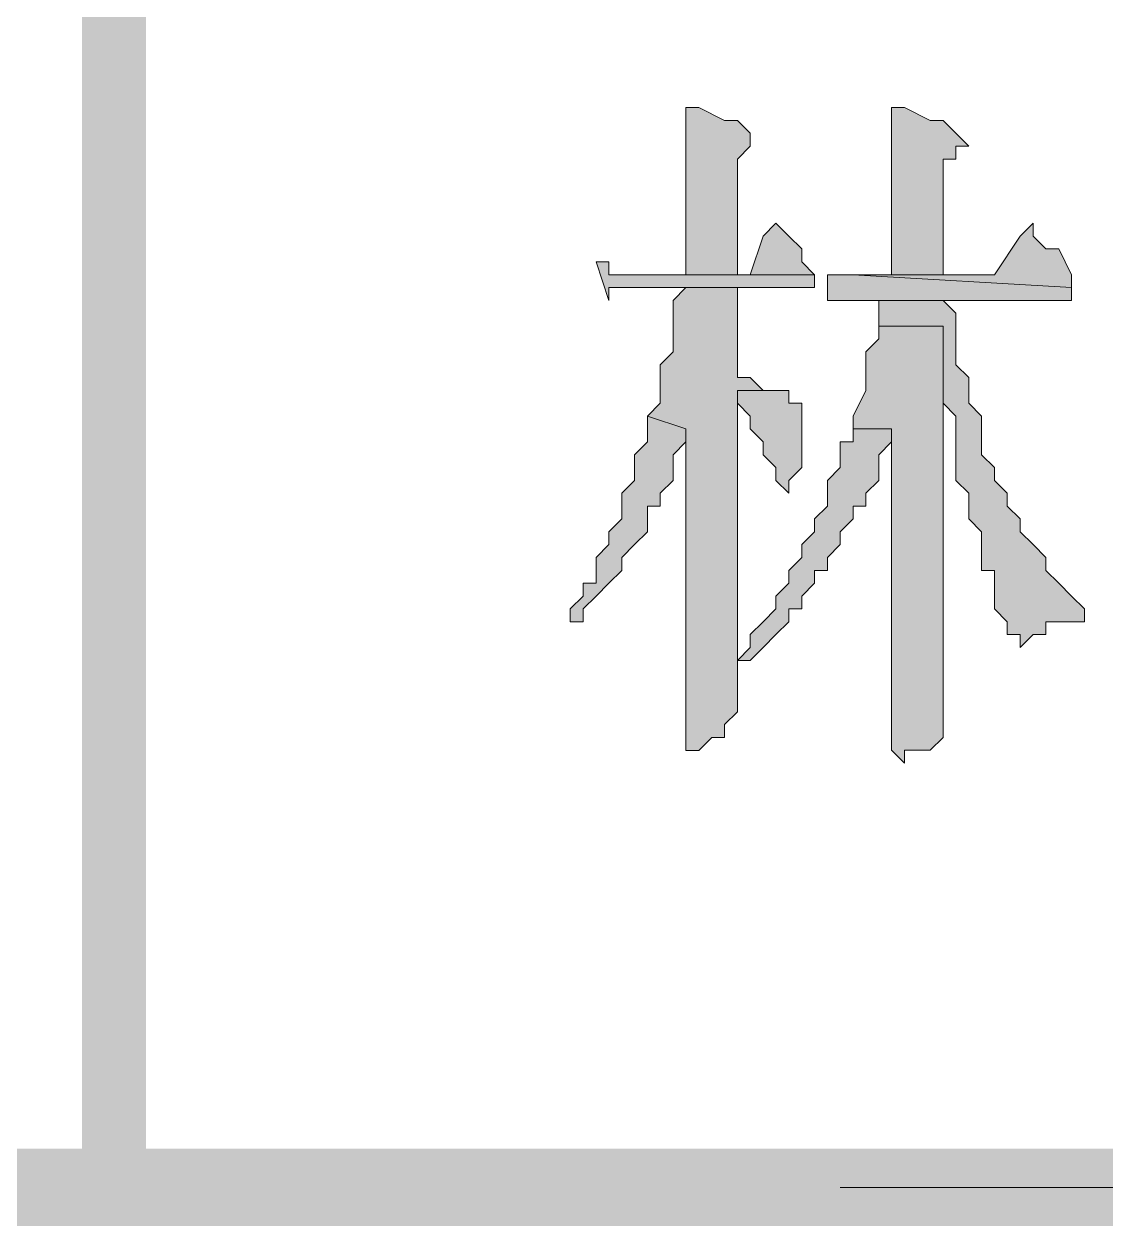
# Model space of a CAD drawing. Header units: millimetres. Extents: x 6 to 291, y 4 to 206.
# Drawn here: x 101.071 to 104.634, y 8.636 to 12.594 of the extents above; entities that cross this region are included whole.
import ezdxf

# ---------------------------------------------------------------- set-up
doc = ezdxf.new("R2010")
doc.units = ezdxf.units.MM
doc.layers.add('C00-00-00', color=7, linetype='Continuous')

msp = doc.modelspace()

# ---------------------------------------------------------------- hatches: boundary and pattern name
at = {"layer": 'C00-00-00'}
h = msp.add_hatch(color=256, dxfattribs=at)
h.dxf.hatch_style = 2
h.paths.add_polyline_path([(101.472997, 16.467664), (101.261334, 16.467664), (101.472997, 8.762999)])
h = msp.add_hatch(color=256, dxfattribs=at)
h.dxf.hatch_style = 2
h.paths.add_polyline_path([(101.261334, 16.467664), (101.472997, 8.762999), (101.261334, 8.762999)])
h = msp.add_hatch(color=256, dxfattribs=at)
h.dxf.hatch_style = 2
h.paths.add_polyline_path([(103.250997, 12.318999), (103.250997, 11.768666), (103.039331, 11.768666), (103.420331, 11.768666), (103.420331, 12.149666), (103.462664, 12.191999), (103.462664, 12.234333), (103.420331, 12.276666), (103.377997, 12.276666), (103.293331, 12.318999)])
h = msp.add_hatch(color=256, dxfattribs=at)
h.dxf.hatch_style = 2
h.paths.add_polyline_path([(103.250997, 12.318999), (103.250997, 11.768666), (103.039331, 11.768666), (103.420331, 11.768666), (103.420331, 12.149666), (103.462664, 12.191999), (103.462664, 12.234333), (103.420331, 12.276666), (103.377997, 12.276666), (103.293331, 12.318999)])
h = msp.add_hatch(color=256, dxfattribs=at)
h.dxf.hatch_style = 2
h.paths.add_polyline_path([(103.92833, 12.318999), (103.92833, 11.768666), (104.097663, 11.768666), (104.097663, 12.149666), (104.139997, 12.149666), (104.139997, 12.191999), (104.18233, 12.191999), (104.139997, 12.234333), (104.097663, 12.276666), (104.05533, 12.276666), (103.970663, 12.318999)])
h = msp.add_hatch(color=256, dxfattribs=at)
h.dxf.hatch_style = 2
h.paths.add_polyline_path([(103.92833, 12.318999), (103.92833, 11.768666), (104.097663, 11.768666), (104.097663, 12.149666), (104.139997, 12.149666), (104.139997, 12.191999), (104.18233, 12.191999), (104.139997, 12.234333), (104.097663, 12.276666), (104.05533, 12.276666), (103.970663, 12.318999)])
h = msp.add_hatch(color=256, dxfattribs=at)
h.dxf.hatch_style = 2
h.paths.add_polyline_path([(103.547329, 11.937999), (103.504996, 11.895665), (103.462663, 11.768665), (103.420329, 11.768665), (103.674329, 11.768665), (103.631996, 11.810999), (103.631996, 11.853332), (103.589663, 11.895665)])
h = msp.add_hatch(color=256, dxfattribs=at)
h.dxf.hatch_style = 2
h.paths.add_polyline_path([(103.547329, 11.937999), (103.504996, 11.895665), (103.462663, 11.768665), (103.420329, 11.768665), (103.674329, 11.768665), (103.631996, 11.810999), (103.631996, 11.853332), (103.589663, 11.895665)])
h = msp.add_hatch(color=256, dxfattribs=at)
h.dxf.hatch_style = 2
h.paths.add_polyline_path([(104.393999, 11.937999), (104.351666, 11.895665), (104.266999, 11.768665), (103.801333, 11.768665), (104.520999, 11.726332), (104.520999, 11.768665), (104.478666, 11.853332), (104.436333, 11.853332), (104.393999, 11.895665)])
h = msp.add_hatch(color=256, dxfattribs=at)
h.dxf.hatch_style = 2
h.paths.add_polyline_path([(104.393999, 11.937999), (104.351666, 11.895665), (104.266999, 11.768665), (103.801333, 11.768665), (104.520999, 11.726332), (104.520999, 11.768665), (104.478666, 11.853332), (104.436333, 11.853332), (104.393999, 11.895665)])
h = msp.add_hatch(color=256, dxfattribs=at)
h.dxf.hatch_style = 2
h.paths.add_polyline_path([(102.954665, 11.811004), (102.996999, 11.684004), (102.996999, 11.726337), (103.674332, 11.726337), (103.674332, 11.76867), (103.420332, 11.76867), (102.996999, 11.76867), (102.996999, 11.811004)])
h = msp.add_hatch(color=256, dxfattribs=at)
h.dxf.hatch_style = 2
h.paths.add_polyline_path([(102.954665, 11.811004), (102.996999, 11.684004), (102.996999, 11.726337), (103.674332, 11.726337), (103.674332, 11.76867), (103.420332, 11.76867), (102.996999, 11.76867), (102.996999, 11.811004)])
h = msp.add_hatch(color=256, dxfattribs=at)
h.dxf.hatch_style = 2
h.paths.add_polyline_path([(103.716667, 11.768661), (103.716667, 11.683995), (104.521, 11.683995), (104.521, 11.726328), (103.801333, 11.768661)])
h = msp.add_hatch(color=256, dxfattribs=at)
h.dxf.hatch_style = 2
h.paths.add_polyline_path([(103.716667, 11.768661), (103.716667, 11.683995), (104.521, 11.683995), (104.521, 11.726328), (103.801333, 11.768661)])
h = msp.add_hatch(color=256, dxfattribs=at)
h.dxf.hatch_style = 2
h.paths.add_polyline_path([(103.420335, 11.726335), (103.251001, 11.726335), (103.208668, 11.684002), (103.208668, 11.641669), (103.208668, 11.599335), (103.208668, 11.514669), (103.166335, 11.472335), (103.166335, 11.430002), (103.166335, 11.387669), (103.166335, 11.345335), (103.124001, 11.303002), (103.251001, 11.260669), (103.251001, 10.202335), (103.293335, 10.202335), (103.335668, 10.244669), (103.378001, 10.244669), (103.378001, 10.287002), (103.420335, 10.329335), (103.420335, 11.387669), (103.505001, 11.387669), (103.462668, 11.430002), (103.420335, 11.430002)])
h = msp.add_hatch(color=256, dxfattribs=at)
h.dxf.hatch_style = 2
h.paths.add_polyline_path([(103.420335, 11.726335), (103.251001, 11.726335), (103.208668, 11.684002), (103.208668, 11.641669), (103.208668, 11.599335), (103.208668, 11.514669), (103.166335, 11.472335), (103.166335, 11.430002), (103.166335, 11.387669), (103.166335, 11.345335), (103.124001, 11.303002), (103.251001, 11.260669), (103.251001, 10.202335), (103.293335, 10.202335), (103.335668, 10.244669), (103.378001, 10.244669), (103.378001, 10.287002), (103.420335, 10.329335), (103.420335, 11.387669), (103.505001, 11.387669), (103.462668, 11.430002), (103.420335, 11.430002)])
h = msp.add_hatch(color=256, dxfattribs=at)
h.dxf.hatch_style = 2
h.paths.add_polyline_path([(104.097667, 11.684009), (103.886001, 11.684009), (103.886001, 11.641675), (103.886001, 11.599342), (104.097667, 11.599342), (104.097667, 11.514675), (104.097667, 11.472342), (104.097667, 11.345342), (104.140001, 11.303009), (104.140001, 11.260675), (104.140001, 11.218342), (104.140001, 11.091342), (104.182334, 11.049009), (104.182334, 11.006675), (104.182334, 10.964342), (104.224667, 10.922009), (104.224667, 10.879675), (104.224667, 10.837342), (104.224667, 10.795009), (104.267001, 10.795009), (104.267001, 10.752675), (104.267001, 10.668009), (104.309334, 10.625675), (104.309334, 10.583342), (104.351667, 10.583342), (104.351667, 10.541009), (104.394001, 10.583342), (104.436334, 10.583342), (104.436334, 10.625675), (104.478667, 10.625675), (104.521001, 10.625675), (104.563334, 10.625675), (104.563334, 10.668009), (104.521001, 10.710342), (104.478667, 10.752675), (104.436334, 10.795009), (104.436334, 10.837342), (104.394001, 10.879675), (104.351667, 10.922009), (104.351667, 10.964342), (104.309334, 11.006675), (104.309334, 11.049009), (104.267001, 11.091342), (104.267001, 11.133675), (104.224667, 11.176009), (104.224667, 11.218342), (104.224667, 11.260675), (104.224667, 11.303009), (104.182334, 11.345342), (104.182334, 11.387675), (104.182334, 11.430009), (104.140001, 11.472342), (104.140001, 11.514675), (104.140001, 11.599342), (104.140001, 11.641675)])
h = msp.add_hatch(color=256, dxfattribs=at)
h.dxf.hatch_style = 2
h.paths.add_polyline_path([(104.097667, 11.684009), (103.886001, 11.684009), (103.886001, 11.641675), (103.886001, 11.599342), (104.097667, 11.599342), (104.097667, 11.514675), (104.097667, 11.472342), (104.097667, 11.345342), (104.140001, 11.303009), (104.140001, 11.260675), (104.140001, 11.218342), (104.140001, 11.091342), (104.182334, 11.049009), (104.182334, 11.006675), (104.182334, 10.964342), (104.224667, 10.922009), (104.224667, 10.879675), (104.224667, 10.837342), (104.224667, 10.795009), (104.267001, 10.795009), (104.267001, 10.752675), (104.267001, 10.668009), (104.309334, 10.625675), (104.309334, 10.583342), (104.351667, 10.583342), (104.351667, 10.541009), (104.394001, 10.583342), (104.436334, 10.583342), (104.436334, 10.625675), (104.478667, 10.625675), (104.521001, 10.625675), (104.563334, 10.625675), (104.563334, 10.668009), (104.521001, 10.710342), (104.478667, 10.752675), (104.436334, 10.795009), (104.436334, 10.837342), (104.394001, 10.879675), (104.351667, 10.922009), (104.351667, 10.964342), (104.309334, 11.006675), (104.309334, 11.049009), (104.267001, 11.091342), (104.267001, 11.133675), (104.224667, 11.176009), (104.224667, 11.218342), (104.224667, 11.260675), (104.224667, 11.303009), (104.182334, 11.345342), (104.182334, 11.387675), (104.182334, 11.430009), (104.140001, 11.472342), (104.140001, 11.514675), (104.140001, 11.599342), (104.140001, 11.641675)])
h = msp.add_hatch(color=256, dxfattribs=at)
h.dxf.hatch_style = 2
h.paths.add_polyline_path([(103.886004, 11.59934), (103.886004, 11.557007), (103.843671, 11.514674), (103.843671, 11.47234), (103.843671, 11.430007), (103.843671, 11.387674), (103.801337, 11.303007), (103.801337, 11.260674), (103.928337, 11.260674), (103.928337, 10.244674), (103.928337, 10.20234), (103.970671, 10.160007), (103.970671, 10.20234), (104.013004, 10.20234), (104.055337, 10.20234), (104.097671, 10.244674), (104.097671, 11.59934)])
h = msp.add_hatch(color=256, dxfattribs=at)
h.dxf.hatch_style = 2
h.paths.add_polyline_path([(103.886004, 11.59934), (103.886004, 11.557007), (103.843671, 11.514674), (103.843671, 11.47234), (103.843671, 11.430007), (103.843671, 11.387674), (103.801337, 11.303007), (103.801337, 11.260674), (103.928337, 11.260674), (103.928337, 10.244674), (103.928337, 10.20234), (103.970671, 10.160007), (103.970671, 10.20234), (104.013004, 10.20234), (104.055337, 10.20234), (104.097671, 10.244674), (104.097671, 11.59934)])
h = msp.add_hatch(color=256, dxfattribs=at)
h.dxf.hatch_style = 2
h.paths.add_polyline_path([(103.505003, 11.387677), (103.420337, 11.387677), (103.420337, 11.345343), (103.46267, 11.30301), (103.46267, 11.260677), (103.505003, 11.218343), (103.505003, 11.17601), (103.547337, 11.133677), (103.547337, 11.091343), (103.58967, 11.04901), (103.58967, 11.091343), (103.632003, 11.133677), (103.632003, 11.30301), (103.632003, 11.345343), (103.58967, 11.345343), (103.58967, 11.387677), (103.547337, 11.387677)])
h = msp.add_hatch(color=256, dxfattribs=at)
h.dxf.hatch_style = 2
h.paths.add_polyline_path([(103.505003, 11.387677), (103.420337, 11.387677), (103.420337, 11.345343), (103.46267, 11.30301), (103.46267, 11.260677), (103.505003, 11.218343), (103.505003, 11.17601), (103.547337, 11.133677), (103.547337, 11.091343), (103.58967, 11.04901), (103.58967, 11.091343), (103.632003, 11.133677), (103.632003, 11.30301), (103.632003, 11.345343), (103.58967, 11.345343), (103.58967, 11.387677), (103.547337, 11.387677)])
h = msp.add_hatch(color=256, dxfattribs=at)
h.dxf.hatch_style = 2
h.paths.add_polyline_path([(103.124003, 11.303008), (103.124003, 11.260675), (103.124003, 11.218342), (103.081669, 11.176008), (103.081669, 11.133675), (103.081669, 11.091342), (103.039336, 11.049008), (103.039336, 11.006675), (103.039336, 10.964342), (102.997003, 10.922008), (102.997003, 10.879675), (102.954669, 10.837342), (102.954669, 10.795008), (102.954669, 10.752675), (102.912336, 10.752675), (102.912336, 10.710342), (102.870003, 10.668008), (102.870003, 10.625675), (102.912336, 10.625675), (102.912336, 10.668008), (102.954669, 10.710342), (102.997003, 10.752675), (103.039336, 10.795008), (103.039336, 10.837342), (103.081669, 10.879675), (103.124003, 10.922008), (103.124003, 10.964342), (103.124003, 11.006675), (103.166336, 11.006675), (103.166336, 11.049008), (103.208669, 11.091342), (103.208669, 11.133675), (103.208669, 11.176008), (103.251003, 11.218342), (103.251003, 11.260675)])
h = msp.add_hatch(color=256, dxfattribs=at)
h.dxf.hatch_style = 2
h.paths.add_polyline_path([(103.124003, 11.303008), (103.124003, 11.260675), (103.124003, 11.218342), (103.081669, 11.176008), (103.081669, 11.133675), (103.081669, 11.091342), (103.039336, 11.049008), (103.039336, 11.006675), (103.039336, 10.964342), (102.997003, 10.922008), (102.997003, 10.879675), (102.954669, 10.837342), (102.954669, 10.795008), (102.954669, 10.752675), (102.912336, 10.752675), (102.912336, 10.710342), (102.870003, 10.668008), (102.870003, 10.625675), (102.912336, 10.625675), (102.912336, 10.668008), (102.954669, 10.710342), (102.997003, 10.752675), (103.039336, 10.795008), (103.039336, 10.837342), (103.081669, 10.879675), (103.124003, 10.922008), (103.124003, 10.964342), (103.124003, 11.006675), (103.166336, 11.006675), (103.166336, 11.049008), (103.208669, 11.091342), (103.208669, 11.133675), (103.208669, 11.176008), (103.251003, 11.218342), (103.251003, 11.260675)])
h = msp.add_hatch(color=256, dxfattribs=at)
h.dxf.hatch_style = 2
h.paths.add_polyline_path([(103.801335, 11.260666), (103.801335, 11.218333), (103.759002, 11.218333), (103.759002, 11.175999), (103.759002, 11.133666), (103.716669, 11.091333), (103.716669, 11.048999), (103.716669, 11.006666), (103.674335, 10.964333), (103.674335, 10.921999), (103.632002, 10.879666), (103.632002, 10.837333), (103.589669, 10.794999), (103.589669, 10.752666), (103.547335, 10.710333), (103.547335, 10.667999), (103.505002, 10.625666), (103.462669, 10.583333), (103.462669, 10.540999), (103.420335, 10.498666), (103.462669, 10.498666), (103.505002, 10.540999), (103.547335, 10.583333), (103.589669, 10.625666), (103.589669, 10.667999), (103.632002, 10.667999), (103.632002, 10.710333), (103.674335, 10.752666), (103.674335, 10.794999), (103.716669, 10.794999), (103.716669, 10.837333), (103.759002, 10.879666), (103.759002, 10.921999), (103.801335, 10.964333), (103.801335, 11.006666), (103.843669, 11.006666), (103.843669, 11.048999), (103.886002, 11.091333), (103.886002, 11.133666), (103.886002, 11.175999), (103.928335, 11.218333), (103.928335, 11.260666)])
h = msp.add_hatch(color=256, dxfattribs=at)
h.dxf.hatch_style = 2
h.paths.add_polyline_path([(103.801335, 11.260666), (103.801335, 11.218333), (103.759002, 11.218333), (103.759002, 11.175999), (103.759002, 11.133666), (103.716669, 11.091333), (103.716669, 11.048999), (103.716669, 11.006666), (103.674335, 10.964333), (103.674335, 10.921999), (103.632002, 10.879666), (103.632002, 10.837333), (103.589669, 10.794999), (103.589669, 10.752666), (103.547335, 10.710333), (103.547335, 10.667999), (103.505002, 10.625666), (103.462669, 10.583333), (103.462669, 10.540999), (103.420335, 10.498666), (103.462669, 10.498666), (103.505002, 10.540999), (103.547335, 10.583333), (103.589669, 10.625666), (103.589669, 10.667999), (103.632002, 10.667999), (103.632002, 10.710333), (103.674335, 10.752666), (103.674335, 10.794999), (103.716669, 10.794999), (103.716669, 10.837333), (103.759002, 10.879666), (103.759002, 10.921999), (103.801335, 10.964333), (103.801335, 11.006666), (103.843669, 11.006666), (103.843669, 11.048999), (103.886002, 11.091333), (103.886002, 11.133666), (103.886002, 11.175999), (103.928335, 11.218333), (103.928335, 11.260666)])
h = msp.add_hatch(color=256, dxfattribs=at)
h.dxf.hatch_style = 2
h.paths.add_polyline_path([(286.469659, 8.636004), (286.173327, 8.89001), (17.653, 8.636004)])
h = msp.add_hatch(color=256, dxfattribs=at)
h.dxf.hatch_style = 2
h.paths.add_polyline_path([(286.173327, 8.89001), (17.653, 8.636004), (17.907, 8.89001)])
h = msp.add_hatch(color=256, dxfattribs=at)
h.dxf.hatch_style = 2
h.paths.add_polyline_path([(101.388337, 8.847667), (101.388337, 8.67833), (286.342664, 8.847667)])
h = msp.add_hatch(color=256, dxfattribs=at)
h.dxf.hatch_style = 2
h.paths.add_polyline_path([(101.388337, 8.67833), (286.342664, 8.847667), (286.342664, 8.67833)])

# ---------------------------------------------------------------- linework, layer by layer
at = {"layer": 'C00-00-00', "lineweight": 13}
for points in [[(103.250997, 12.318999), (103.250997, 11.768666), (103.039331, 11.768666), (103.420331, 11.768666), (103.420331, 12.149666), (103.462664, 12.191999), (103.462664, 12.234333), (103.420331, 12.276666), (103.377997, 12.276666), (103.293331, 12.318999)], [(103.250997, 12.318999), (103.250997, 11.768666), (103.039331, 11.768666), (103.420331, 11.768666), (103.420331, 12.149666), (103.462664, 12.191999), (103.462664, 12.234333), (103.420331, 12.276666), (103.377997, 12.276666), (103.293331, 12.318999)], [(103.92833, 12.318999), (103.92833, 11.768666), (104.097663, 11.768666), (104.097663, 12.149666), (104.139997, 12.149666), (104.139997, 12.191999), (104.18233, 12.191999), (104.139997, 12.234333), (104.097663, 12.276666), (104.05533, 12.276666), (103.970663, 12.318999)], [(103.92833, 12.318999), (103.92833, 11.768666), (104.097663, 11.768666), (104.097663, 12.149666), (104.139997, 12.149666), (104.139997, 12.191999), (104.18233, 12.191999), (104.139997, 12.234333), (104.097663, 12.276666), (104.05533, 12.276666), (103.970663, 12.318999)], [(103.547329, 11.937999), (103.504996, 11.895665), (103.462663, 11.768665), (103.420329, 11.768665), (103.674329, 11.768665), (103.631996, 11.810999), (103.631996, 11.853332), (103.589663, 11.895665)], [(103.547329, 11.937999), (103.504996, 11.895665), (103.462663, 11.768665), (103.420329, 11.768665), (103.674329, 11.768665), (103.631996, 11.810999), (103.631996, 11.853332), (103.589663, 11.895665)], [(104.393999, 11.937999), (104.351666, 11.895665), (104.266999, 11.768665), (103.801333, 11.768665), (104.520999, 11.726332), (104.520999, 11.768665), (104.478666, 11.853332), (104.436333, 11.853332), (104.393999, 11.895665)], [(104.393999, 11.937999), (104.351666, 11.895665), (104.266999, 11.768665), (103.801333, 11.768665), (104.520999, 11.726332), (104.520999, 11.768665), (104.478666, 11.853332), (104.436333, 11.853332), (104.393999, 11.895665)], [(102.954665, 11.811004), (102.996999, 11.684004), (102.996999, 11.726337), (103.674332, 11.726337), (103.674332, 11.76867), (103.420332, 11.76867), (102.996999, 11.76867), (102.996999, 11.811004)], [(102.954665, 11.811004), (102.996999, 11.684004), (102.996999, 11.726337), (103.674332, 11.726337), (103.674332, 11.76867), (103.420332, 11.76867), (102.996999, 11.76867), (102.996999, 11.811004)], [(103.716667, 11.768661), (103.716667, 11.683995), (104.521, 11.683995), (104.521, 11.726328), (103.801333, 11.768661)], [(103.716667, 11.768661), (103.716667, 11.683995), (104.521, 11.683995), (104.521, 11.726328), (103.801333, 11.768661)], [(103.420335, 11.726335), (103.251001, 11.726335), (103.208668, 11.684002), (103.208668, 11.641669), (103.208668, 11.599335), (103.208668, 11.514669), (103.166335, 11.472335), (103.166335, 11.430002), (103.166335, 11.387669), (103.166335, 11.345335), (103.124001, 11.303002), (103.251001, 11.260669), (103.251001, 10.202335), (103.293335, 10.202335), (103.335668, 10.244669), (103.378001, 10.244669), (103.378001, 10.287002), (103.420335, 10.329335), (103.420335, 11.387669), (103.505001, 11.387669), (103.462668, 11.430002), (103.420335, 11.430002)], [(103.420335, 11.726335), (103.251001, 11.726335), (103.208668, 11.684002), (103.208668, 11.641669), (103.208668, 11.599335), (103.208668, 11.514669), (103.166335, 11.472335), (103.166335, 11.430002), (103.166335, 11.387669), (103.166335, 11.345335), (103.124001, 11.303002), (103.251001, 11.260669), (103.251001, 10.202335), (103.293335, 10.202335), (103.335668, 10.244669), (103.378001, 10.244669), (103.378001, 10.287002), (103.420335, 10.329335), (103.420335, 11.387669), (103.505001, 11.387669), (103.462668, 11.430002), (103.420335, 11.430002)], [(104.097667, 11.684009), (103.886001, 11.684009), (103.886001, 11.641675), (103.886001, 11.599342), (104.097667, 11.599342), (104.097667, 11.514675), (104.097667, 11.472342), (104.097667, 11.345342), (104.140001, 11.303009), (104.140001, 11.260675), (104.140001, 11.218342), (104.140001, 11.091342), (104.182334, 11.049009), (104.182334, 11.006675), (104.182334, 10.964342), (104.224667, 10.922009), (104.224667, 10.879675), (104.224667, 10.837342), (104.224667, 10.795009), (104.267001, 10.795009), (104.267001, 10.752675), (104.267001, 10.668009), (104.309334, 10.625675), (104.309334, 10.583342), (104.351667, 10.583342), (104.351667, 10.541009), (104.394001, 10.583342), (104.436334, 10.583342), (104.436334, 10.625675), (104.478667, 10.625675), (104.521001, 10.625675), (104.563334, 10.625675), (104.563334, 10.668009), (104.521001, 10.710342), (104.478667, 10.752675), (104.436334, 10.795009), (104.436334, 10.837342), (104.394001, 10.879675), (104.351667, 10.922009), (104.351667, 10.964342), (104.309334, 11.006675), (104.309334, 11.049009), (104.267001, 11.091342), (104.267001, 11.133675), (104.224667, 11.176009), (104.224667, 11.218342), (104.224667, 11.260675), (104.224667, 11.303009), (104.182334, 11.345342), (104.182334, 11.387675), (104.182334, 11.430009), (104.140001, 11.472342), (104.140001, 11.514675), (104.140001, 11.599342), (104.140001, 11.641675)], [(104.097667, 11.684009), (103.886001, 11.684009), (103.886001, 11.641675), (103.886001, 11.599342), (104.097667, 11.599342), (104.097667, 11.514675), (104.097667, 11.472342), (104.097667, 11.345342), (104.140001, 11.303009), (104.140001, 11.260675), (104.140001, 11.218342), (104.140001, 11.091342), (104.182334, 11.049009), (104.182334, 11.006675), (104.182334, 10.964342), (104.224667, 10.922009), (104.224667, 10.879675), (104.224667, 10.837342), (104.224667, 10.795009), (104.267001, 10.795009), (104.267001, 10.752675), (104.267001, 10.668009), (104.309334, 10.625675), (104.309334, 10.583342), (104.351667, 10.583342), (104.351667, 10.541009), (104.394001, 10.583342), (104.436334, 10.583342), (104.436334, 10.625675), (104.478667, 10.625675), (104.521001, 10.625675), (104.563334, 10.625675), (104.563334, 10.668009), (104.521001, 10.710342), (104.478667, 10.752675), (104.436334, 10.795009), (104.436334, 10.837342), (104.394001, 10.879675), (104.351667, 10.922009), (104.351667, 10.964342), (104.309334, 11.006675), (104.309334, 11.049009), (104.267001, 11.091342), (104.267001, 11.133675), (104.224667, 11.176009), (104.224667, 11.218342), (104.224667, 11.260675), (104.224667, 11.303009), (104.182334, 11.345342), (104.182334, 11.387675), (104.182334, 11.430009), (104.140001, 11.472342), (104.140001, 11.514675), (104.140001, 11.599342), (104.140001, 11.641675)], [(103.886004, 11.59934), (103.886004, 11.557007), (103.843671, 11.514674), (103.843671, 11.47234), (103.843671, 11.430007), (103.843671, 11.387674), (103.801337, 11.303007), (103.801337, 11.260674), (103.928337, 11.260674), (103.928337, 10.244674), (103.928337, 10.20234), (103.970671, 10.160007), (103.970671, 10.20234), (104.013004, 10.20234), (104.055337, 10.20234), (104.097671, 10.244674), (104.097671, 11.59934)], [(103.886004, 11.59934), (103.886004, 11.557007), (103.843671, 11.514674), (103.843671, 11.47234), (103.843671, 11.430007), (103.843671, 11.387674), (103.801337, 11.303007), (103.801337, 11.260674), (103.928337, 11.260674), (103.928337, 10.244674), (103.928337, 10.20234), (103.970671, 10.160007), (103.970671, 10.20234), (104.013004, 10.20234), (104.055337, 10.20234), (104.097671, 10.244674), (104.097671, 11.59934)], [(103.505003, 11.387677), (103.420337, 11.387677), (103.420337, 11.345343), (103.46267, 11.30301), (103.46267, 11.260677), (103.505003, 11.218343), (103.505003, 11.17601), (103.547337, 11.133677), (103.547337, 11.091343), (103.58967, 11.04901), (103.58967, 11.091343), (103.632003, 11.133677), (103.632003, 11.30301), (103.632003, 11.345343), (103.58967, 11.345343), (103.58967, 11.387677), (103.547337, 11.387677)], [(103.505003, 11.387677), (103.420337, 11.387677), (103.420337, 11.345343), (103.46267, 11.30301), (103.46267, 11.260677), (103.505003, 11.218343), (103.505003, 11.17601), (103.547337, 11.133677), (103.547337, 11.091343), (103.58967, 11.04901), (103.58967, 11.091343), (103.632003, 11.133677), (103.632003, 11.30301), (103.632003, 11.345343), (103.58967, 11.345343), (103.58967, 11.387677), (103.547337, 11.387677)], [(103.124003, 11.303008), (103.124003, 11.260675), (103.124003, 11.218342), (103.081669, 11.176008), (103.081669, 11.133675), (103.081669, 11.091342), (103.039336, 11.049008), (103.039336, 11.006675), (103.039336, 10.964342), (102.997003, 10.922008), (102.997003, 10.879675), (102.954669, 10.837342), (102.954669, 10.795008), (102.954669, 10.752675), (102.912336, 10.752675), (102.912336, 10.710342), (102.870003, 10.668008), (102.870003, 10.625675), (102.912336, 10.625675), (102.912336, 10.668008), (102.954669, 10.710342), (102.997003, 10.752675), (103.039336, 10.795008), (103.039336, 10.837342), (103.081669, 10.879675), (103.124003, 10.922008), (103.124003, 10.964342), (103.124003, 11.006675), (103.166336, 11.006675), (103.166336, 11.049008), (103.208669, 11.091342), (103.208669, 11.133675), (103.208669, 11.176008), (103.251003, 11.218342), (103.251003, 11.260675)], [(103.124003, 11.303008), (103.124003, 11.260675), (103.124003, 11.218342), (103.081669, 11.176008), (103.081669, 11.133675), (103.081669, 11.091342), (103.039336, 11.049008), (103.039336, 11.006675), (103.039336, 10.964342), (102.997003, 10.922008), (102.997003, 10.879675), (102.954669, 10.837342), (102.954669, 10.795008), (102.954669, 10.752675), (102.912336, 10.752675), (102.912336, 10.710342), (102.870003, 10.668008), (102.870003, 10.625675), (102.912336, 10.625675), (102.912336, 10.668008), (102.954669, 10.710342), (102.997003, 10.752675), (103.039336, 10.795008), (103.039336, 10.837342), (103.081669, 10.879675), (103.124003, 10.922008), (103.124003, 10.964342), (103.124003, 11.006675), (103.166336, 11.006675), (103.166336, 11.049008), (103.208669, 11.091342), (103.208669, 11.133675), (103.208669, 11.176008), (103.251003, 11.218342), (103.251003, 11.260675)], [(103.801335, 11.260666), (103.801335, 11.218333), (103.759002, 11.218333), (103.759002, 11.175999), (103.759002, 11.133666), (103.716669, 11.091333), (103.716669, 11.048999), (103.716669, 11.006666), (103.674335, 10.964333), (103.674335, 10.921999), (103.632002, 10.879666), (103.632002, 10.837333), (103.589669, 10.794999), (103.589669, 10.752666), (103.547335, 10.710333), (103.547335, 10.667999), (103.505002, 10.625666), (103.462669, 10.583333), (103.462669, 10.540999), (103.420335, 10.498666), (103.462669, 10.498666), (103.505002, 10.540999), (103.547335, 10.583333), (103.589669, 10.625666), (103.589669, 10.667999), (103.632002, 10.667999), (103.632002, 10.710333), (103.674335, 10.752666), (103.674335, 10.794999), (103.716669, 10.794999), (103.716669, 10.837333), (103.759002, 10.879666), (103.759002, 10.921999), (103.801335, 10.964333), (103.801335, 11.006666), (103.843669, 11.006666), (103.843669, 11.048999), (103.886002, 11.091333), (103.886002, 11.133666), (103.886002, 11.175999), (103.928335, 11.218333), (103.928335, 11.260666)], [(103.801335, 11.260666), (103.801335, 11.218333), (103.759002, 11.218333), (103.759002, 11.175999), (103.759002, 11.133666), (103.716669, 11.091333), (103.716669, 11.048999), (103.716669, 11.006666), (103.674335, 10.964333), (103.674335, 10.921999), (103.632002, 10.879666), (103.632002, 10.837333), (103.589669, 10.794999), (103.589669, 10.752666), (103.547335, 10.710333), (103.547335, 10.667999), (103.505002, 10.625666), (103.462669, 10.583333), (103.462669, 10.540999), (103.420335, 10.498666), (103.462669, 10.498666), (103.505002, 10.540999), (103.547335, 10.583333), (103.589669, 10.625666), (103.589669, 10.667999), (103.632002, 10.667999), (103.632002, 10.710333), (103.674335, 10.752666), (103.674335, 10.794999), (103.716669, 10.794999), (103.716669, 10.837333), (103.759002, 10.879666), (103.759002, 10.921999), (103.801335, 10.964333), (103.801335, 11.006666), (103.843669, 11.006666), (103.843669, 11.048999), (103.886002, 11.091333), (103.886002, 11.133666), (103.886002, 11.175999), (103.928335, 11.218333), (103.928335, 11.260666)]]:
    msp.add_lwpolyline(points, close=True, dxfattribs=at)
at = {"layer": 'C00-00-00', "lineweight": 15}
for points in [[(286.342664, 8.762999), (103.759001, 8.762999)], [(139.784669, 8.762999), (103.759001, 8.762999), (286.342664, 8.762999)], [(139.784669, 8.762999), (103.759001, 8.762999), (286.342664, 8.762999)]]:
    msp.add_lwpolyline(points, dxfattribs=at)

doc.saveas('drawing.dxf')
